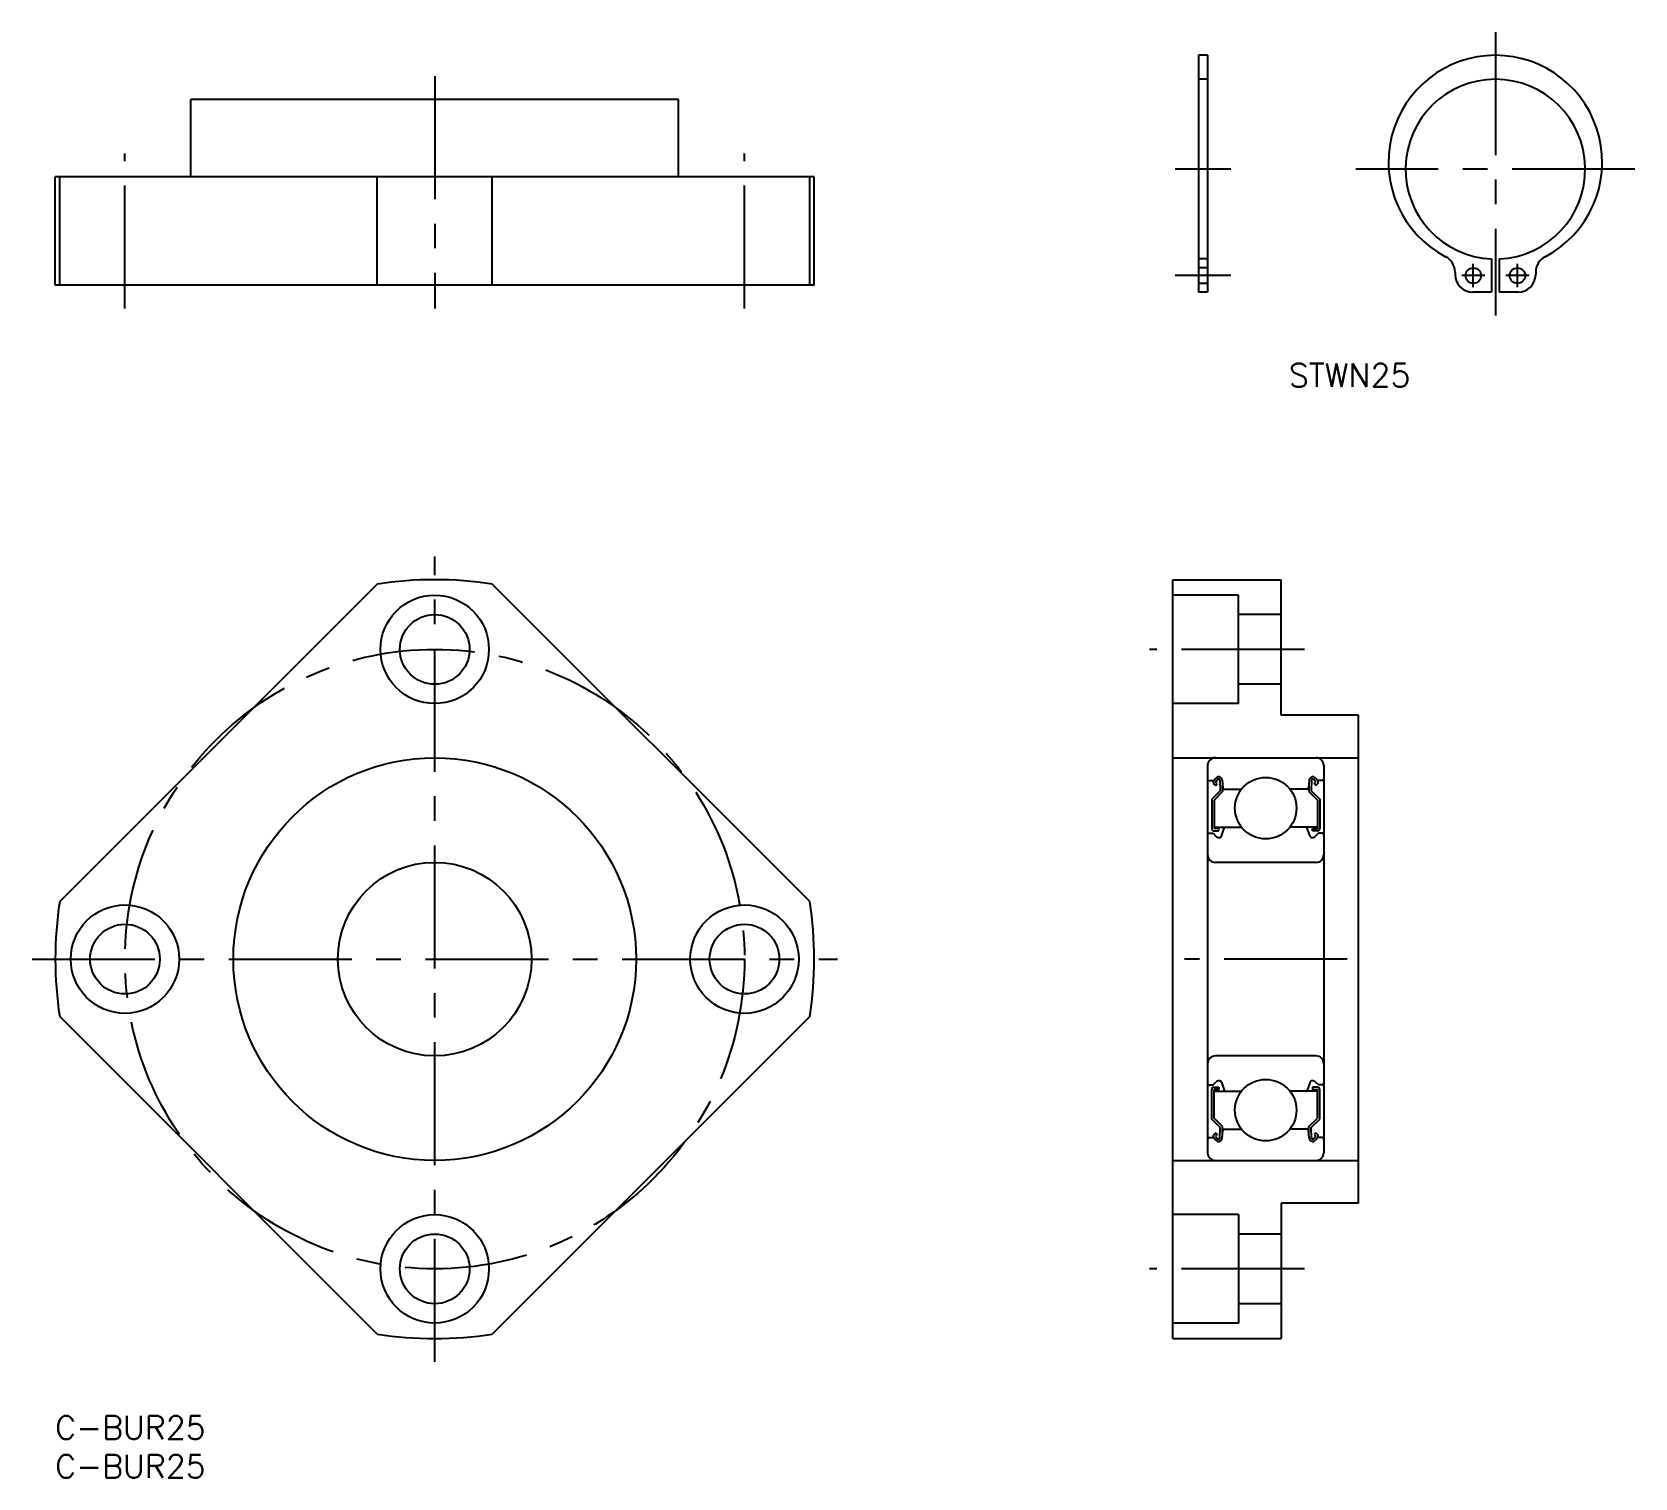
# Model space of a CAD drawing. Extents: x -3 to 204, y -8 to 179.
import ezdxf

# ---------------------------------------------------------------- set-up
doc = ezdxf.new("R2010")
doc.units = 0
doc.header["$LTSCALE"] = 0.5
doc.linetypes.add('CENTER', pattern=[50.8, 31.75, -6.35, 6.35, -6.35])
doc.linetypes.add('DASHED', pattern=[19.05, 12.7, -6.35])
for name, color, linetype in [('MSM_CENTER', 1, 'CENTER'), ('MSM_CONTINUOUS', 7, 'CONTINUOUS'), ('MSM_DASHED', 4, 'DASHED'), ('MSM_PART_NUMBER', 7, 'CONTINUOUS')]:
    doc.layers.add(name, color=color, linetype=linetype)
doc.styles.get("Standard").update_dxf_attribs({"font": 'txt.shx', "height": 3, "bigfont": 'bigfont.shx'})

# ---------------------------------------------------------------- blocks, each defined once
blk = doc.blocks.new('*U35')
at = {"layer": 'MSM_PART_NUMBER'}
blk.add_text('C-BUR25', height=3, dxfattribs=at).set_placement((0, -3))
blk = doc.blocks.new('*U36')
at = {"layer": 'MSM_PART_NUMBER'}
blk.add_text('C-BUR25', height=3, dxfattribs=at).set_placement((0, -8))
blk = doc.blocks.new('*U38')
at = {"layer": 'MSM_PART_NUMBER'}
blk.add_text('STWN25', height=3, dxfattribs=at).set_placement((159.3, 132.91))

msp = doc.modelspace()

# ---------------------------------------------------------------- linework, layer by layer
at = {"layer": 'MSM_CENTER'}
for p, q in [((185.97, 178.72), (185.97, 142.12)), ((49, 173.02), (49, 143.02)), ((9, 143.02), (9, 163.02)), ((89, 143.02), (89, 163.02)), ((151.81, 161.02), (144.61, 161.02)), ((203.99, 161.02), (167.96, 161.02)), ((151.81, 147.27), (144.61, 147.27)), ((184.62, 147.27), (181.62, 147.27)), ((183.12, 145.77), (183.12, 148.77)), ((190.32, 147.27), (187.32, 147.27)), ((188.82, 145.77), (188.82, 148.77)), ((49, 7), (49, 111)), ((161.31, 99), (141.31, 99)), ((-3, 59), (101, 59)), ((166.81, 59), (145.81, 59)), ((161.31, 19), (141.31, 19))]:
    msp.add_line(p, q, dxfattribs=at)
msp.add_circle((49, 59), 40, dxfattribs=at)
at = {"layer": 'MSM_CONTINUOUS'}
for p, q in [((147.61, 175.72), (147.61, 145.12)), ((148.81, 175.72), (147.61, 175.72)), ((148.81, 175.72), (148.81, 145.12)), ((80.5, 170.02), (17.5, 170.02)), ((17.5, 160.02), (17.5, 170.02)), ((80.5, 160.02), (80.5, 170.02)), ((0, 146.02), (0, 160.02)), ((98, 160.02), (0, 160.02)), ((0.57, 146.02), (0.57, 160.02)), ((41.57, 146.02), (41.57, 160.02)), ((56.43, 146.02), (56.43, 160.02)), ((97.43, 146.02), (97.43, 160.02)), ((98, 146.02), (98, 160.02)), ((185.47, 149.43), (185.47, 145.12)), ((186.47, 149.43), (186.47, 145.12)), ((180.77, 147.68), (180.77, 147.42)), ((191.17, 147.68), (191.17, 147.42)), ((98, 146.02), (0, 146.02)), ((148.81, 145.12), (147.61, 145.12)), ((185.47, 145.12), (183.07, 145.12)), ((188.87, 145.12), (186.47, 145.12)), ((144.31, 108), (158.31, 108)), ((144.31, 10), (144.31, 108)), ((158.31, 90.5), (158.31, 108)), ((41.57, 107.43), (0.57, 66.43)), ((97.43, 66.43), (56.43, 107.43)), ((152.81, 106), (144.31, 106)), ((152.81, 92), (152.81, 106)), ((158.31, 103.5), (152.81, 103.5)), ((158.31, 94.5), (152.81, 94.5)), ((152.81, 92), (144.31, 92)), ((168.31, 90.5), (158.31, 90.5)), ((168.31, 27.5), (168.31, 90.5)), ((144.31, 85), (168.31, 85)), ((148.81, 84), (148.81, 34)), ((163.81, 84), (163.81, 34)), ((149.01, 82.05), (149.59, 82.05)), ((150.44, 80.75), (149.34, 79.65)), ((149.59, 82.05), (149.87, 82.39)), ((149.86, 81.43), (149.63, 81.63)), ((149.82, 81.86), (150.1, 82.19)), ((150.05, 81.66), (149.82, 81.86)), ((149.86, 81.43), (150.05, 81.66)), ((150.38, 82.1), (150.44, 80.75)), ((150.68, 82.13), (150.77, 81.13)), ((150.74, 81.48), (150.74, 80.63)), ((150.97, 80.95), (153.19, 80.95)), ((161.65, 80.95), (159.43, 80.95)), ((161.94, 82.13), (161.85, 81.13)), ((161.88, 81.48), (161.88, 80.63)), ((162.24, 82.1), (162.18, 80.75)), ((162.18, 80.75), (163.28, 79.65)), ((162.8, 81.86), (162.52, 82.19)), ((162.57, 81.66), (162.8, 81.86)), ((162.76, 81.43), (162.57, 81.66)), ((163.03, 82.05), (162.75, 82.39)), ((162.76, 81.43), (162.99, 81.63)), ((163.61, 82.05), (163.03, 82.05)), ((149.34, 79.65), (149.34, 75.85)), ((150.74, 80.63), (149.64, 79.53)), ((149.64, 79.53), (149.64, 75.85)), ((161.88, 80.63), (162.98, 79.53)), ((162.98, 79.53), (162.98, 75.85)), ((163.28, 79.65), (163.28, 75.85)), ((149.01, 75.25), (149.51, 75.25)), ((149.51, 75.25), (149.88, 74.88)), ((149.64, 76.05), (153.19, 76.05)), ((150.26, 75.85), (149.64, 75.85)), ((149.64, 75.55), (150.26, 75.55)), ((150.26, 75.55), (150.26, 75.85)), ((150.59, 74.9), (150.96, 75.92)), ((162.98, 76.05), (159.43, 76.05)), ((162.03, 74.9), (161.66, 75.92)), ((162.36, 75.85), (162.98, 75.85)), ((162.36, 75.55), (162.36, 75.85)), ((162.98, 75.55), (162.36, 75.55)), ((163.11, 75.25), (162.74, 74.88)), ((163.61, 75.25), (163.11, 75.25)), ((162.81, 71.5), (149.81, 71.5)), ((41.57, 10.57), (0.57, 51.57)), ((97.43, 51.57), (56.43, 10.57)), ((162.81, 46.5), (149.81, 46.5)), ((149.01, 42.75), (149.51, 42.75)), ((149.34, 38.35), (149.34, 42.15)), ((149.51, 42.75), (149.88, 43.12)), ((149.64, 42.45), (150.26, 42.45)), ((149.64, 38.47), (149.64, 42.15)), ((150.26, 42.15), (149.64, 42.15)), ((149.64, 41.95), (153.19, 41.95)), ((150.26, 42.45), (150.26, 42.15)), ((150.59, 43.1), (150.96, 42.08)), ((162.98, 41.95), (159.43, 41.95)), ((162.03, 43.1), (161.66, 42.08)), ((162.98, 42.45), (162.36, 42.45)), ((162.36, 42.45), (162.36, 42.15)), ((162.36, 42.15), (162.98, 42.15)), ((163.11, 42.75), (162.74, 43.12)), ((162.98, 38.47), (162.98, 42.15)), ((163.61, 42.75), (163.11, 42.75)), ((163.28, 38.35), (163.28, 42.15)), ((150.44, 37.25), (149.34, 38.35)), ((150.74, 37.37), (149.64, 38.47)), ((150.74, 36.52), (150.74, 37.37)), ((161.88, 37.37), (162.98, 38.47)), ((161.88, 36.52), (161.88, 37.37)), ((162.18, 37.25), (163.28, 38.35)), ((149.01, 35.95), (149.59, 35.95)), ((149.59, 35.95), (149.87, 35.61)), ((149.86, 36.57), (149.63, 36.37)), ((150.05, 36.34), (149.82, 36.14)), ((149.82, 36.14), (150.1, 35.81)), ((149.86, 36.57), (150.05, 36.34)), ((150.38, 35.9), (150.44, 37.25)), ((150.68, 35.87), (150.77, 36.87)), ((150.97, 37.05), (153.19, 37.05)), ((161.65, 37.05), (159.43, 37.05)), ((161.94, 35.87), (161.85, 36.87)), ((162.24, 35.9), (162.18, 37.25)), ((162.8, 36.14), (162.52, 35.81)), ((162.76, 36.57), (162.57, 36.34)), ((162.57, 36.34), (162.8, 36.14)), ((163.03, 35.95), (162.75, 35.61)), ((162.76, 36.57), (162.99, 36.37)), ((163.61, 35.95), (163.03, 35.95)), ((144.31, 33), (168.31, 33)), ((158.31, 27.5), (158.31, 10)), ((168.31, 27.5), (158.31, 27.5)), ((152.81, 26), (144.31, 26)), ((152.81, 26), (152.81, 12)), ((158.31, 23.5), (152.81, 23.5)), ((158.31, 14.5), (152.81, 14.5)), ((152.81, 12), (144.31, 12)), ((144.31, 10), (158.31, 10))]:
    msp.add_line(p, q, dxfattribs=at)
for centre, radius in [((183.12, 147.27), 1), ((188.82, 147.27), 1), ((49, 99), 7), ((49, 99), 4.5), ((49, 59), 26), ((156.31, 78.5), 3.97), ((49, 59), 12.5), ((9, 59), 7), ((89, 59), 7), ((9, 59), 4.5), ((89, 59), 4.5), ((156.31, 39.5), 3.97), ((49, 19), 7), ((49, 19), 4.5)]:
    msp.add_circle(centre, radius, dxfattribs=at)
for centre, radius, start, end in [((185.97, 161.92), 13.8, 297.7645, 242.2355), ((185.97, 161.02), 11.6, 272.4704, 267.5296), ((178.47, 147.68), 2.3, 360, 62.2355), ((193.47, 147.68), 2.3, 117.7645, 180), ((183.07, 147.42), 2.3, 180, 270), ((188.87, 147.42), 2.3, 270, 0), ((49, 59), 49, 81.2812, 98.7188), ((149.81, 84), 1, 90, 180), ((162.81, 84), 1, 0, 90), ((149.01, 82.25), 0.2, 180, 270), ((149.82, 81.86), 0.3, 139.9105, 229.9992), ((150.23, 82.09), 0.46, 4.9869, 139.9105), ((150.22, 82.09), 0.16, 2.3754, 139.9946), ((150.97, 81.15), 0.2, 184.9869, 270), ((161.65, 81.15), 0.2, 270, 355.0131), ((162.4, 82.09), 0.46, 40.0895, 175.0131), ((162.4, 82.09), 0.16, 40.0054, 177.6246), ((162.8, 81.86), 0.3, 310.0008, 40.0895), ((163.61, 82.25), 0.2, 270, 0), ((149.01, 75.05), 0.2, 90, 180), ((149.64, 75.85), 0.3, 180, 270), ((150.31, 75.3), 0.6, 225.0023, 267.936), ((150.31, 75), 0.3, 265.4914, 340.0304), ((151.15, 75.85), 0.2, 90, 160.0304), ((161.47, 75.85), 0.2, 19.9696, 90), ((162.31, 75), 0.3, 199.9696, 274.5086), ((162.31, 75.3), 0.6, 272.064, 314.9977), ((162.98, 75.85), 0.3, 270, 0), ((163.61, 75.05), 0.2, 0, 90), ((149.81, 72.5), 1, 180, 270), ((162.81, 72.5), 1, 270, 0), ((49, 59), 49, 171.2812, 188.7188), ((49, 59), 49, 351.2812, 8.7188), ((149.81, 45.5), 1, 90, 180), ((162.81, 45.5), 1, 0, 90), ((149.01, 42.95), 0.2, 180, 270), ((149.64, 42.15), 0.3, 90, 180), ((150.31, 42.7), 0.6, 92.064, 134.9977), ((150.31, 43), 0.3, 19.9696, 94.5086), ((151.15, 42.15), 0.2, 199.9696, 270), ((161.47, 42.15), 0.2, 270, 340.0304), ((162.31, 43), 0.3, 85.4914, 160.0304), ((162.31, 42.7), 0.6, 45.0023, 87.936), ((162.98, 42.15), 0.3, 0, 90), ((163.61, 42.95), 0.2, 270, 0), ((149.01, 35.75), 0.2, 90, 180), ((149.82, 36.14), 0.3, 130.0008, 220.0895), ((150.23, 35.91), 0.46, 220.0895, 355.0131), ((150.22, 35.91), 0.16, 220.0054, 357.6246), ((150.97, 36.85), 0.2, 90, 175.0131), ((161.65, 36.85), 0.2, 4.9869, 90), ((162.4, 35.91), 0.46, 184.9869, 319.9105), ((162.4, 35.91), 0.16, 182.3754, 319.9946), ((162.8, 36.14), 0.3, 319.9105, 49.9992), ((163.61, 35.75), 0.2, 0, 90), ((149.81, 34), 1, 180, 270), ((162.81, 34), 1, 270, 0), ((49, 59), 49, 261.2812, 278.7188)]:
    msp.add_arc(centre, radius, start, end, dxfattribs=at)
at = {"layer": 'MSM_DASHED'}
for p, q in [((148.81, 172.62), (147.61, 172.62)), ((148.81, 149.42), (147.61, 149.42)), ((148.81, 148.27), (147.61, 148.27)), ((148.81, 146.27), (147.61, 146.27))]:
    msp.add_line(p, q, dxfattribs=at)

# ---------------------------------------------------------------- block references
at = {"layer": 'MSM_CONTINUOUS'}
for name in ['*U38', '*U35', '*U36']:
    msp.add_blockref(name, (0, 0), dxfattribs=at)

doc.saveas('drawing.dxf')
